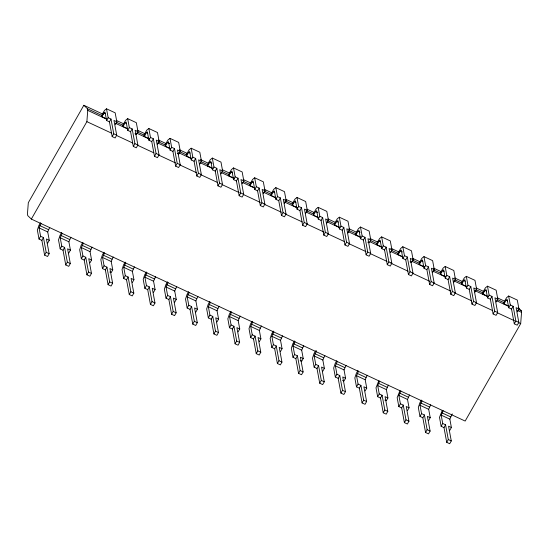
<?xml version="1.0" encoding="UTF-8"?>
<svg xmlns="http://www.w3.org/2000/svg" width="549" height="549" viewBox="0 0 549 549"><rect width="100%" height="100%" fill="white"/><g stroke="black" fill="none" stroke-linecap="round" stroke-linejoin="round"><path stroke-width="0.82" d="M31.348 219.078L86.879 121.658L87.737 110.383L87.435 108.743L83.839 105.278L28.315 202.698L27.45 213.98L27.752 215.62L31.348 219.078L465.161 421.062L520.685 323.642L521.55 312.367L521.248 310.72L518.249 307.838M47.681 243.077L49.266 240.297L46.418 238.973L49.149 253.707L47.564 256.486L44.599 255.107L41.868 240.373L39.02 239.048L40.605 236.262L39.054 227.897L41.072 223.388M49.266 240.297L47.715 231.932L49.733 227.416M68.845 252.931L70.43 250.152L67.582 248.821L70.313 263.561L68.728 266.34L65.756 264.961L63.025 250.227L60.177 248.896L61.763 246.117L60.212 237.751L62.229 233.236M70.43 250.152L68.879 241.786L70.896 237.271M90.002 262.786L91.594 260L88.739 258.675L91.47 273.409L89.885 276.195L86.92 274.816L84.189 260.075L81.341 258.751L82.926 255.964L81.376 247.606L83.393 243.09M91.594 260L90.043 251.641L92.06 247.125M109.738 271.975L111.166 272.64L112.751 269.854L109.903 268.53L112.634 283.263L111.049 286.05L108.084 284.663L105.353 269.93L102.498 268.605L104.09 265.819L102.539 257.46L104.557 252.945M112.751 269.854L111.2 261.489L113.218 256.98M132.357 282.502L133.942 279.722L131.094 278.391L133.826 293.132L132.24 295.911L129.269 294.532L126.538 279.798L123.69 278.467L125.275 275.687L123.731 267.322L125.742 262.806M133.942 279.722L132.391 271.357L134.409 266.841M153.514 292.356L155.106 289.577L152.251 288.246L154.983 302.986L153.397 305.766L150.433 304.386L147.702 289.652L144.854 288.321L146.439 285.542L144.888 277.176L146.906 272.661M155.106 289.577L153.555 281.212L155.573 276.696M174.678 302.211L176.263 299.425L173.415 298.1L176.147 312.834L174.561 315.62L171.597 314.241L168.866 299.5L166.018 298.176L167.603 295.389L166.052 287.031L168.069 282.515M176.263 299.425L174.712 291.066L176.73 286.551M195.842 312.065L197.427 309.279L194.579 307.955L197.311 322.688L195.725 325.475L192.754 324.088L190.023 309.355L187.175 308.03L188.76 305.244L187.209 296.885L189.227 292.37M197.427 309.279L195.876 300.914L197.894 296.405M216.999 321.913L218.591 319.134L215.736 317.802L218.468 332.543L216.882 335.322L213.918 333.943L211.187 319.209L208.339 317.878L209.924 315.099L208.373 306.733L210.391 302.218M218.591 319.134L217.04 310.768L219.058 306.253M238.163 331.768L239.748 328.988L236.9 327.657L239.632 342.398L238.046 345.177L235.082 343.798L232.351 329.064L229.496 327.732L231.088 324.953L229.537 316.588L231.554 312.072M239.748 328.988L238.197 320.623L240.215 316.107M259.327 341.622L260.912 338.836L258.064 337.511L260.796 352.245L259.203 355.031L256.239 353.652L253.508 338.911L250.66 337.587L252.245 334.801L250.694 326.442L252.712 321.927M260.912 338.836L259.361 330.477L261.379 325.962M280.484 351.477L282.069 348.69L279.221 347.366L281.953 362.1L280.367 364.886L277.403 363.5L274.672 348.766L271.824 347.442L273.409 344.655L271.858 336.297L273.876 331.781M282.069 348.69L280.525 340.325L282.536 335.816M300.221 360.666L301.648 361.324L303.233 358.545L300.385 357.214L303.117 371.954L301.531 374.734L298.567 373.354L295.836 358.621L292.981 357.289L294.573 354.51L293.022 346.144L295.039 341.629M303.233 358.545L301.682 350.18L303.7 345.664M322.812 371.179L324.397 368.4L321.549 367.068L324.281 381.809L322.688 384.588L319.724 383.209L316.993 368.475L314.145 367.144L315.73 364.364L314.179 355.999L316.615 350.749M324.397 368.4L322.846 360.034L324.864 355.519M342.576 380.382L343.997 381.047L345.589 378.261L342.734 376.937L345.465 391.67L343.88 394.457L340.915 393.077L338.184 378.336L335.336 377.012L336.921 374.226L335.37 365.867L337.388 361.352M345.589 378.261L344.038 369.902L346.055 365.387M365.16 390.902L366.746 388.116L363.898 386.791L366.629 401.525L365.044 404.311L362.079 402.925L359.348 388.191L356.493 386.867L358.085 384.08L356.534 375.715L358.552 371.206M366.746 388.116L365.195 379.75L367.212 375.241M384.897 400.091L386.324 400.749L387.91 397.97L385.062 396.639L387.793 411.379L386.201 414.159L383.236 412.779L380.505 398.046L377.657 396.714L379.242 393.935L377.691 385.57L379.709 381.054M387.91 397.97L386.359 389.605L388.376 385.089M407.482 410.604L409.067 407.818L406.219 406.493L408.95 421.234L407.365 424.013L404.4 422.634L401.669 407.893L398.821 406.569L400.406 403.789L398.855 395.424L400.873 390.909M409.067 407.818L407.523 399.459L409.533 394.944M428.645 420.459L430.231 417.672L427.383 416.348L430.114 431.082L428.529 433.868L425.564 432.488L422.833 417.748L419.978 416.423L421.57 413.637L420.019 405.279L422.03 400.763M430.231 417.672L428.68 409.314L430.697 404.798M449.809 430.313L451.395 427.527L448.547 426.202L451.278 440.936L449.686 443.722L446.721 442.336L443.99 427.602L441.142 426.278L442.727 423.492L441.176 415.126L443.194 410.618M451.395 427.527L449.844 419.161L452.28 413.912M40.468 222.702L38.869 225.509L37.359 230.106L39.02 239.048M106.952 119.023L101.894 116.669L104.001 112.984L105.031 112.154L106.575 120.519L109.429 121.844L112.161 136.584L115.125 137.964L116.711 135.178L113.979 120.444L116.827 121.768L115.242 124.554M106.575 120.519L108.167 117.733L106.506 108.798L104.454 110.452L101.654 115.359L101.894 116.669M41.868 240.373L43.453 237.587L40.605 236.262M109.429 121.844L111.015 119.064L108.167 117.733M44.599 255.107L46.185 252.327L43.453 237.587M112.161 136.584L113.746 133.798L111.015 119.064M61.632 232.556L60.033 235.356L58.523 239.961L60.177 248.896M127.389 128.541L123.058 126.524L125.158 122.832L126.188 122.008L127.739 130.374L130.587 131.698L133.318 146.432L136.282 147.818L137.874 145.032L135.143 130.298L137.991 131.623L136.406 134.402L134.979 133.743M127.739 130.374L129.324 127.588L127.67 118.653L125.611 120.306L122.811 125.213L123.058 126.524M63.025 250.227L64.617 247.441L61.763 246.117M130.587 131.698L132.172 128.912L129.324 127.588M65.756 264.961L67.349 262.175L64.617 247.441M133.318 146.432L134.903 143.653L132.172 128.912M82.789 242.404L81.19 245.211L79.68 249.816L81.341 258.751M149.273 138.732L144.222 136.378L146.322 132.686L147.352 131.863L148.903 140.221L151.75 141.553L154.482 156.287L157.446 157.666L159.032 154.887L156.3 140.146L159.148 141.477L157.563 144.257M148.903 140.221L150.488 137.442L148.827 128.5L146.775 130.154L143.975 135.068L144.222 136.378M84.189 260.075L85.774 257.296L82.926 255.964M151.75 141.553L153.336 138.767L150.488 137.442M86.92 274.816L88.506 272.029L85.774 257.296M154.482 156.287L156.067 153.5L153.336 138.767M103.953 252.259L102.354 255.065L100.844 259.663L102.498 268.605M169.71 148.244L165.379 146.233L167.486 142.541L168.509 141.711L170.06 150.076L172.908 151.4L175.639 166.141L178.61 167.52L180.196 164.734L177.464 150.001L180.312 151.325L178.727 154.111L177.3 153.446M170.06 150.076L171.645 147.297L169.991 138.355L167.939 140.009L165.139 144.915L165.379 146.233M105.353 269.93L106.938 267.15L104.09 265.819M172.908 151.4L174.5 148.621L171.645 147.297M108.084 284.663L109.67 281.884L106.938 267.15M175.639 166.141L177.231 163.355L174.5 148.621M125.145 262.127L123.546 264.934L122.036 269.532L123.69 278.467M191.594 158.435L186.543 156.081L188.643 152.396L189.673 151.565L191.224 159.931L194.072 161.255L196.803 175.996L199.767 177.375L201.353 174.589L198.621 159.855L201.476 161.18L199.891 163.966M191.224 159.931L192.809 157.144L191.155 148.209L189.096 149.863L186.296 154.77L186.543 156.081M126.538 279.798L128.13 277.012L125.275 275.687M194.072 161.255L195.657 158.476L192.809 157.144M196.803 175.996L198.388 173.21L195.657 158.476M129.269 294.532L130.861 291.752L128.13 277.012M146.302 271.981L144.703 274.781L143.2 279.386L144.854 288.321M212.038 167.953L207.7 165.935L209.807 162.243L210.837 161.42L212.388 169.785L215.235 171.11L217.967 185.843L220.931 187.23L222.517 184.443L219.785 169.71L222.633 171.034L221.048 173.813M212.388 169.785L213.973 166.999L212.312 158.064L210.26 159.718L207.46 164.625L207.7 165.935M215.235 171.11L216.821 168.323L213.973 166.999M147.702 289.652L149.287 286.866L146.439 285.542M150.433 304.386L152.018 301.6L149.287 286.866M217.967 185.843L219.552 183.064L216.821 168.323M167.466 281.829L165.867 284.636L164.357 289.241L166.018 298.176M233.949 178.157L228.892 175.804L230.999 172.112L232.021 171.288L233.572 179.647L236.427 180.978L239.158 195.712L242.123 197.091L243.708 194.312L240.977 179.571L243.825 180.902L242.239 183.682M233.572 179.647L235.157 176.867L233.503 167.925L231.452 169.579L228.652 174.493L228.892 175.804M168.866 299.5L170.451 296.721L167.603 295.389M236.427 180.978L238.012 178.192L235.157 176.867M171.597 314.241L173.182 311.455L170.451 296.721M239.158 195.712L240.743 192.925L238.012 178.192M188.63 291.684L187.031 294.49L185.521 299.088L187.175 308.03M254.386 187.669L250.056 185.651L252.156 181.966L253.185 181.136L254.736 189.501L257.584 190.826L260.315 205.566L263.28 206.946L264.872 204.159L262.141 189.426L264.989 190.75L263.403 193.536M254.736 189.501L256.321 186.715L254.667 177.78L252.609 179.434L249.809 184.34L250.056 185.651M190.023 309.355L191.615 306.568L188.76 305.244M257.584 190.826L259.169 188.046L256.321 186.715M192.754 324.088L194.346 321.309L191.615 306.568M260.315 205.566L261.9 202.78L259.169 188.046M209.787 301.538L208.188 304.345L206.678 308.943L208.339 317.878M275.55 197.523L271.22 195.506L273.32 191.821L274.349 190.99L275.9 199.356L278.748 200.68L281.479 215.414L284.444 216.8L286.029 214.014L283.298 199.28L286.146 200.605L284.56 203.391M275.9 199.356L277.485 196.569L275.824 187.634L273.773 189.288L270.973 194.195L271.22 195.506M211.187 319.209L212.772 316.423L209.924 315.099M278.748 200.68L280.333 197.901L277.485 196.569M213.918 333.943L215.503 331.164L212.772 316.423M281.479 215.414L283.064 212.635L280.333 197.901M230.951 311.393L229.352 314.193L227.842 318.797L229.496 327.732M296.707 207.378L292.377 205.36L294.484 201.668L295.506 200.845L297.057 209.21L299.905 210.535L302.636 225.268L305.608 226.648L307.193 223.868L304.462 209.135L307.31 210.459L305.724 213.238M297.057 209.21L298.642 206.424L296.988 197.489L294.937 199.136L292.137 204.05L292.377 205.36M232.351 329.064L233.936 326.278L231.088 324.953M299.905 210.535L301.497 207.748L298.642 206.424M235.082 343.798L236.667 341.011L233.936 326.278M302.636 225.268L304.228 222.489L301.497 207.748M252.115 321.24L250.516 324.047L249.006 328.652L250.66 337.587M317.871 217.232L313.541 215.215L315.641 211.523L316.67 210.699L318.221 219.058L321.069 220.389L323.8 235.123L326.765 236.502L328.35 233.723L325.619 218.982L328.474 220.314L326.888 223.093M318.221 219.058L319.806 216.279L318.152 207.337L316.094 208.991L313.294 213.904L313.541 215.215M253.508 338.911L255.093 336.132L252.245 334.801M321.069 220.389L322.654 217.603L319.806 216.279M256.239 353.652L257.824 350.866L255.093 336.132M323.8 235.123L325.385 232.337L322.654 217.603M273.272 331.095L271.673 333.902L270.163 338.5L271.824 347.442M339.756 227.416L334.698 225.063L336.805 221.377L337.834 220.547L339.385 228.912L342.233 230.237L344.964 244.978L347.929 246.357L349.514 243.571L346.783 228.837L349.631 230.161L348.045 232.948M339.385 228.912L340.97 226.126L339.309 217.191L337.258 218.845L334.458 223.752L334.698 225.063M274.672 348.766L276.257 345.987L273.409 344.655M342.233 230.237L343.818 227.458L340.97 226.126M277.403 363.5L278.988 360.72L276.257 345.987M344.964 244.978L346.549 242.191L343.818 227.458M294.436 340.95L292.837 343.756L291.327 348.354L292.981 357.289M360.192 236.935L355.862 234.917L355.622 233.606L358.415 228.7L360.473 227.046L369.141 231.081L370.795 240.016L369.209 242.802L367.782 242.136M355.862 234.917L357.969 231.232L358.991 230.402L360.542 238.767L363.39 240.091L366.121 254.825L369.093 256.211L370.678 253.425L367.947 238.691L370.795 240.016M360.542 238.767L362.127 235.981L360.473 227.046M295.836 358.621L297.421 355.834L294.573 354.51M363.39 240.091L364.982 237.312L362.127 235.981M298.567 373.354L300.152 370.575L297.421 355.834M366.121 254.825L367.713 252.046L364.982 237.312M315.6 350.804L314.001 353.604L312.491 358.209L314.145 367.144M382.077 247.125L377.026 244.772L379.126 241.08L380.155 240.256L381.706 248.622L384.554 249.946L387.285 264.68L390.25 266.059L391.835 263.28L389.104 248.546L391.959 249.87L390.366 252.65M381.706 248.622L383.291 245.835L381.637 236.9L379.579 238.554L376.779 243.461L377.026 244.772M316.993 368.475L318.578 365.689L315.73 364.364M384.554 249.946L386.139 247.16L383.291 245.835M319.724 383.209L321.309 380.423L318.578 365.689M387.285 264.68L388.87 261.9L386.139 247.16M336.784 360.666L335.185 363.472L333.675 368.077L335.336 377.012M402.52 256.644L398.183 254.626L400.29 250.934L401.319 250.111L402.863 258.469L405.718 259.801L408.449 274.534L411.414 275.914L412.999 273.134L410.268 258.394L413.116 259.725L411.53 262.504L410.103 261.839M402.863 258.469L404.455 255.69L402.794 246.748L400.743 248.402L397.943 253.315L398.183 254.626M338.184 378.336L339.769 375.557L336.921 374.226M405.718 259.801L407.303 257.014L404.455 255.69M340.915 393.077L342.501 390.291L339.769 375.557M408.449 274.534L410.034 271.748L407.303 257.014M357.948 370.52L356.349 373.327L354.839 377.925L356.493 386.867M424.404 266.828L419.347 264.481L421.447 260.789L422.476 259.958L424.027 268.324L426.875 269.648L429.606 284.389L432.578 285.768L434.163 282.982L431.432 268.248L434.28 269.573L432.694 272.359M424.027 268.324L425.612 265.538L423.958 256.603L421.9 258.256L419.107 263.163L419.347 264.481M359.348 388.191L360.933 385.405L358.085 384.08M426.875 269.648L428.46 266.869L425.612 265.538M362.079 402.925L363.664 400.146L360.933 385.405M429.606 284.389L431.191 281.603L428.46 266.869M378.707 381.075L376.003 387.779L377.657 396.714M444.868 276.36L440.538 274.342L442.638 270.657L443.667 269.827L445.218 278.192L448.066 279.516L450.798 294.25L453.762 295.637L455.347 292.85L452.616 278.117L455.471 279.441L453.879 282.227M445.218 278.192L446.804 275.406L445.15 266.471L443.091 268.125L440.291 273.031L440.538 274.342M380.505 398.046L382.09 395.259L379.242 393.935M448.066 279.516L449.652 276.73L446.804 275.406M383.236 412.779L384.822 410L382.09 395.259M450.798 294.25L452.383 291.471L449.652 276.73M399.871 390.929L397.16 397.634L398.821 406.569M466.032 286.214L461.695 284.197L463.802 280.505L464.831 279.681L466.382 288.04L469.23 289.371L471.962 304.105L474.926 305.484L476.511 302.705L473.78 287.964L476.628 289.296L475.043 292.075M466.382 288.04L467.968 285.26L466.307 276.325L464.255 277.972L461.455 282.886L461.695 284.197M401.669 407.893L403.254 405.114L400.406 403.789M469.23 289.371L470.816 286.585L467.968 285.26M404.4 422.634L405.986 419.848L403.254 405.114M471.962 304.105L473.547 301.326L470.816 286.585M421.433 400.077L419.834 402.884L418.324 407.488L419.978 416.423M487.189 296.069L482.859 294.051L484.966 290.359L485.989 289.536L487.539 297.894L490.387 299.226L493.119 313.959L496.09 315.339L497.675 312.559L494.944 297.819L497.792 299.15L496.207 301.929M487.539 297.894L489.125 295.115L487.471 286.173L485.412 287.827L482.619 292.741L482.859 294.051M422.833 417.748L424.418 414.969L421.57 413.637M490.387 299.226L491.979 296.439L489.125 295.115M425.564 432.488L427.149 429.702L424.418 414.969M493.119 313.959L494.711 311.173L491.979 296.439M442.192 410.631L439.488 417.336L441.142 426.278M508.353 305.917L504.023 303.899L506.123 300.214L507.152 299.383L508.703 307.749L511.551 309.073L514.283 323.814L517.247 325.193L518.832 322.407L516.101 307.673L518.956 308.998L517.364 311.784M508.703 307.749L510.289 304.963L508.635 296.028L506.576 297.682L503.776 302.588L504.023 303.899M443.99 427.602L445.575 424.816L442.727 423.492M511.551 309.073L513.137 306.294L510.289 304.963M446.721 442.336L448.307 439.557L445.575 424.816M514.283 323.814L515.868 321.028L513.137 306.294M106.506 108.798L115.173 112.833L116.827 121.768M127.67 118.653L136.33 122.681L137.991 131.623M148.827 128.5L157.494 132.535L159.148 141.477M169.991 138.355L178.658 142.39L180.312 151.325M191.155 148.209L199.815 152.245L201.476 161.18M212.312 158.064L220.979 162.099L222.633 171.034M233.503 167.925L242.171 171.961L243.825 180.902M254.667 177.78L263.328 181.815L264.989 190.75M275.824 187.634L284.492 191.67L286.146 200.605M296.988 197.489L305.656 201.517L307.31 210.459M318.152 207.337L326.813 211.372L328.474 220.314M339.309 217.191L347.977 221.226L349.631 230.161M381.637 236.9L390.298 240.929L391.959 249.87M402.794 246.748L411.462 250.783L413.116 259.725M423.958 256.603L432.619 260.638L434.28 269.573M445.15 266.471L453.81 270.506L455.471 279.441M466.307 276.325L474.974 280.354L476.628 289.296M487.471 286.173L496.138 290.208L497.792 299.15M508.635 296.028L517.295 300.063L518.956 308.998M104.001 112.984L105.442 113.657M125.158 122.832L126.606 123.504M146.322 132.686L147.763 133.359M167.486 142.541L169.648 143.55M188.643 152.396L190.091 153.068M209.807 162.243L211.976 163.252M230.999 172.112L232.44 172.784M252.156 181.966L253.604 182.639M273.32 191.821L274.761 192.493M294.484 201.668L295.925 202.341M315.641 211.523L317.809 212.532M336.805 221.377L338.246 222.05M357.969 231.232L360.13 232.241M379.126 241.08L380.574 241.752M400.29 250.934L402.451 251.943M421.447 260.789L422.895 261.461M442.638 270.657L444.086 271.323M463.802 280.505L465.243 281.177M484.966 290.359L486.407 291.032M506.123 300.214L507.571 300.886M83.839 105.278L103.281 114.329M116.491 120.485L123.491 123.738M137.483 130.257L145.259 133.874M158.476 140.029L166.251 143.653M179.468 149.802L187.243 153.425M200.46 159.574L208.229 163.197M222.228 169.71L229.997 173.333M243.214 179.489L250.989 183.105M264.206 189.261L271.981 192.877M285.974 199.397L293.749 203.013M306.966 209.169L313.966 212.429M327.959 218.941L335.734 222.558M348.951 228.713L356.72 232.337M369.937 238.486L377.712 242.109M390.929 248.265L399.48 252.245M412.697 258.394L420.472 262.017M433.689 268.173L441.465 271.789M454.682 277.945L462.457 281.562M476.45 288.081L484.225 291.697M497.435 297.853L504.435 301.113M87.435 108.743L102.203 115.619M116.203 122.132L123.196 125.392M137.188 131.904L144.963 135.528M158.181 141.683L165.18 144.936M179.948 151.812L186.948 155.072M200.941 161.591L207.941 164.844M221.933 171.363L228.926 174.616M243.701 181.499L249.919 184.395M264.693 191.272L271.686 194.531M285.679 201.044L292.679 204.303M306.671 210.816L313.671 214.076M327.664 220.588L334.664 223.848M348.656 230.367L355.649 233.62M370.424 240.496L376.641 243.392M391.416 250.275L398.409 253.528M412.402 260.048L419.402 263.307M433.394 269.82L440.394 273.079M455.162 279.956L462.162 283.215M476.155 289.728L483.154 292.988M497.147 299.5L504.14 302.76M518.132 309.272L521.248 310.72M87.737 110.383L106.396 119.071M115.729 123.415L127.389 128.843M136.715 133.187L149.156 138.979M157.707 142.96L170.149 148.752M178.7 152.732L191.141 158.524M200.467 162.868L212.909 168.66M221.46 172.64L233.895 178.432M242.452 182.419L254.887 188.211M263.438 192.191L275.879 197.983M284.43 201.963L297.647 208.119M306.198 212.099L317.864 217.528M327.19 221.871L339.632 227.663M348.183 231.644L360.618 237.436M369.951 241.78L381.61 247.208M390.943 251.552L402.602 256.987M411.928 261.331L424.37 267.116M432.921 271.103L445.363 276.895M453.913 280.875L466.355 286.667M474.906 290.647L488.123 296.803M496.673 300.783L508.333 306.212M517.666 310.556L521.55 312.367M113.746 133.798L116.711 135.178M134.903 143.653L137.874 145.032M156.067 153.5L159.032 154.887M177.231 163.355L180.196 164.734M198.388 173.21L201.353 174.589M219.552 183.064L222.517 184.443M240.743 192.925L243.708 194.312M261.9 202.78L264.872 204.159M283.064 212.635L286.029 214.014M304.228 222.489L307.193 223.868M325.385 232.337L328.35 233.723M346.549 242.191L349.514 243.571M367.713 252.046L370.678 253.425M388.87 261.9L391.835 263.28M410.034 271.748L412.999 273.134M431.191 281.603L434.163 282.982M452.383 291.471L455.347 292.85M473.547 301.326L476.511 302.705M494.711 311.173L497.675 312.559M515.868 321.028L518.832 322.407M86.879 121.658L111.756 133.242M116.422 135.418L132.748 143.014M137.408 145.19L153.734 152.787M158.4 154.962L175.508 162.923M180.168 165.098L196.494 172.702M200.385 174.507L217.486 182.474M222.153 184.642L239.254 192.61M243.145 194.415L260.247 202.382M264.131 204.194L281.239 212.154M285.899 214.323L302.224 221.926M306.891 224.102L323.999 232.062M327.883 233.874L344.209 241.478M348.876 243.646L365.977 251.607M370.644 253.782L386.97 261.386M390.854 263.191L407.962 271.158M412.622 273.327L429.73 281.294M433.614 283.099L450.715 291.066M454.606 292.878L471.708 300.838M475.599 302.65L492.7 310.61M497.367 312.786L514.468 320.746M518.352 322.558L520.685 323.642M39.809 225.598L48.47 229.633M60.966 235.452L69.634 239.488M82.13 245.307L90.798 249.342M103.294 255.155L111.955 259.19M124.486 265.023L133.146 269.058M145.643 274.877L154.31 278.913M166.807 284.732L175.467 288.76M187.964 294.58L196.631 298.615M209.128 304.434L217.795 308.469M230.292 314.289L238.952 318.324M251.449 324.143L260.116 328.172M272.613 333.991L281.28 338.026M293.777 343.846L302.437 347.881M314.934 353.7L323.601 357.735M336.125 363.568L344.793 367.597M357.289 373.416L365.95 377.451M378.446 383.271L387.114 387.306M399.61 393.125L408.278 397.16M420.774 402.98L429.435 407.008M441.931 412.827L450.599 416.863M39.054 227.897L47.715 231.932M60.212 237.751L68.879 241.786M81.376 247.606L90.043 251.641M102.539 257.46L111.2 261.489M123.731 267.322L132.391 271.357M144.888 277.176L153.555 281.212M166.052 287.031L174.712 291.066M187.209 296.885L195.876 300.914M208.373 306.733L217.04 310.768M229.537 316.588L238.197 320.623M250.694 326.442L259.361 330.477M271.858 336.297L280.525 340.325M293.022 346.144L301.682 350.18M314.179 355.999L322.846 360.034M335.37 365.867L344.038 369.902M356.534 375.715L365.195 379.75M377.691 385.57L386.359 389.605M398.855 395.424L407.523 399.459M420.019 405.279L428.68 409.314M441.176 415.126L449.844 419.161M46.185 252.327L49.149 253.707M67.349 262.175L70.313 263.561M88.506 272.029L91.47 273.409M109.67 281.884L112.634 283.263M130.861 291.752L133.826 293.132M152.018 301.6L154.983 302.986M173.182 311.455L176.147 312.834M194.346 321.309L197.311 322.688M215.503 331.164L218.468 332.543M236.667 341.011L239.632 342.398M257.824 350.866L260.796 352.245M278.988 360.72L281.953 362.1M300.152 370.575L303.117 371.954M321.309 380.423L324.281 381.809M342.501 390.291L345.465 391.67M363.664 400.146L366.629 401.525M384.822 410L387.793 411.379M405.986 419.848L408.95 421.234M427.149 429.702L430.114 431.082M448.307 439.557L451.278 440.936"/></g></svg>
